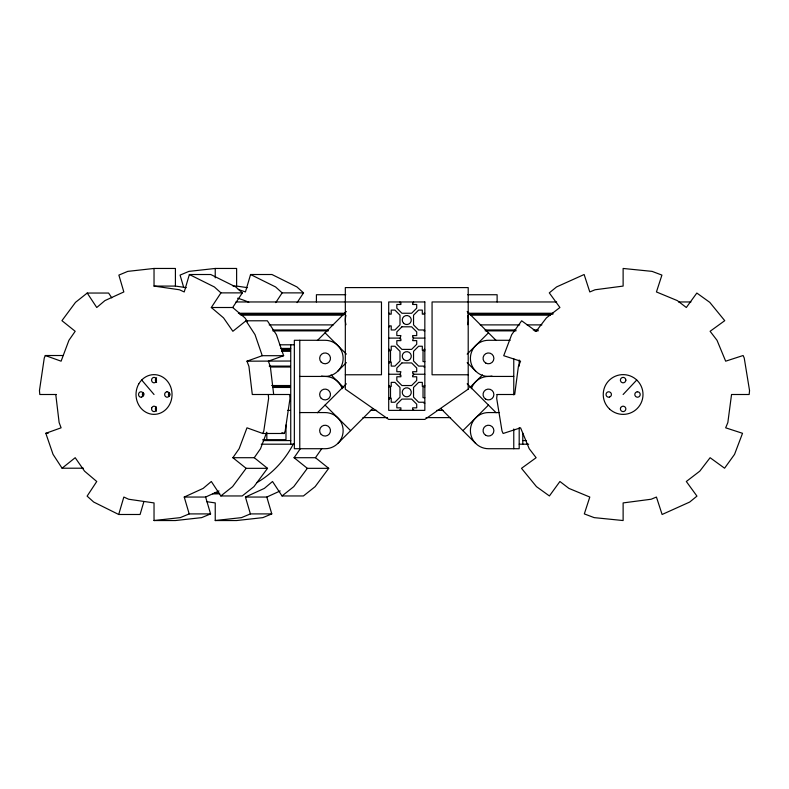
<?xml version="1.0" encoding="UTF-8"?>
<svg xmlns="http://www.w3.org/2000/svg" width="789" height="789" viewBox="0 0 789 789"><rect width="100%" height="100%" fill="white"/><g stroke="black" fill="none" stroke-linecap="round" stroke-linejoin="round"><path stroke-width="1.18" d="M55.772 394.5L59.126 422.559L61.098 427.816L45.811 433.299L53.041 454.356L62.084 468.212L75.192 457.709L84.551 471.161L96.751 481.497L87.115 496.123L93.694 502.051L118.705 514.487L123.834 497.05L128.607 499.23L154.033 502.918L154.033 520.543L175.414 520.543L201.678 517.623L210.584 513.905L205.613 497.05L184.232 497.05L189.192 513.905L210.584 513.905M242.331 292.877L220.95 292.877L211.314 307.503L232.696 307.503L242.331 292.877L235.763 286.949L210.752 274.513L189.37 274.513L184.232 291.95L179.468 289.77L154.033 286.082L154.033 268.457L175.414 268.457L175.414 286.082L186.312 287.66M143.854 501.696L140.087 514.487L118.705 514.487M297.108 302.631L303.528 292.877L296.96 286.949L271.949 274.513L250.567 274.513L245.438 291.95L238.248 289.425M266.702 432.214L260.518 448.714L254.255 457.709L232.873 457.709L239.136 448.714L246.977 427.816L262.776 433.486L284.158 433.486L285.184 430.972L290.007 398.386L289.652 394.5L252.293 394.5L248.949 366.441L246.977 361.184L262.254 355.701L283.636 355.701L276.406 334.644L267.372 320.788L245.99 320.788L232.873 331.291L223.514 317.839L211.314 307.503M63.11 355.514L45.289 355.514L44.263 358.028L39.45 390.614L39.805 394.5L56.433 394.5M262.776 433.486L263.802 430.972L268.615 398.386L268.27 394.5M275.726 302.631L282.146 292.877L303.528 292.877M245.438 497.05L266.82 497.05L271.781 513.905L250.399 513.905L245.438 497.05L264.364 488.391L272.521 481.497L282.038 495.956L303.43 495.956L315.156 486.645L328.717 468.331L307.335 468.331L294.08 457.709L300.333 448.714M294.08 457.709L315.462 457.709L321.715 448.714M220.841 495.956L242.223 495.956L253.95 486.645L267.52 468.331L246.138 468.331L232.568 486.645L220.841 495.956L211.314 481.497L203.167 488.391L184.232 497.05M307.335 468.331L293.774 486.645L282.038 495.956M623.123 394.5L636.733 380.022M317.405 340.473L346.361 311.507M337.85 371.136L346.361 362.615M317.405 412.755L346.361 383.789M337.85 443.418L372.773 408.495M467.177 354.103L488.47 332.81M469.731 387.685L482.503 374.903M462.916 430.636L488.47 405.082M111.782 297.867L108.606 293.044L87.224 293.044L75.497 302.355L61.936 320.669L75.192 331.291L68.939 340.286L61.098 361.184L45.289 355.514M205.613 497.05L218.977 490.936M266.82 497.05L280.184 490.936M189.192 513.905L180.287 517.623L154.033 520.543M250.399 513.905L241.493 517.623L215.239 520.543L215.239 502.918L206.757 501.686M271.781 513.905L262.875 517.623L236.621 520.543L215.239 520.543M283.636 355.701L268.359 361.184L270.331 366.441L273.675 394.5M154.033 268.457L127.779 271.377L118.873 275.095L123.834 291.95L104.907 300.609L96.751 307.503L87.224 293.044M247.519 287.66L236.621 286.082L236.621 268.457L215.239 268.457L188.975 271.377L180.07 275.095L183.709 287.452M154.033 286.082L175.414 286.082M233.051 286.082L236.621 286.082M345.819 294.731L316.419 294.731L316.419 301.96M467.719 294.731L497.119 294.731L497.119 301.96M235.921 301.96L381.472 301.96L381.472 374.775L345.326 374.775M556.669 301.96L432.066 301.96L432.066 374.775L468.202 374.775M678.639 301.96L690.957 301.96M238.386 313.253L345.572 313.253M388.701 313.253L389.598 313.253L389.598 314.15L391.226 314.15L391.226 310.087L394.914 310.087L399.993 315.166L399.993 324.89L394.914 329.97L391.226 329.97L391.226 325.896L389.598 325.896L389.598 326.804L388.701 326.804M424.837 313.253L423.94 313.253L423.94 314.15L422.312 314.15L422.312 310.087L418.624 310.087L413.544 315.166L413.544 324.89L418.624 329.97L423.94 329.97L423.94 330.867L424.837 330.867M467.956 313.253L552.971 313.253M239.619 314.15L344.349 314.15M469.189 314.15L552.971 314.15M240.852 315.166L343.116 315.166M470.422 315.166L550.505 315.166M269.187 324.89L333.254 324.89M480.284 324.89L519.704 324.89M527.101 324.89L541.885 324.89M272.886 329.97L328.332 329.97M485.205 329.97L516.006 329.97M533.256 329.97L538.187 329.97M272.886 330.867L328.332 330.867M485.205 330.867L516.006 330.867M534.488 330.867L538.187 330.867M388.701 338.096L399.993 338.096M413.544 338.096L424.837 338.096M510.148 340.286L488.47 340.286A18.068 18.068 0 0 0 470.491 360.129A18.068 18.068 0 0 0 492.001 376.087M279.681 344.803L294.346 344.803M280.904 348.422L290.737 348.422M281.515 349.389L290.135 349.389M388.701 349.389L389.598 349.389L389.598 350.296L391.226 350.296L391.226 346.233L394.914 346.233L399.993 351.312L399.993 361.027L394.914 366.106L391.226 366.106L391.226 362.043L389.598 362.043L389.598 362.94L388.701 362.94M424.837 349.389L423.94 349.389L423.94 350.296L422.312 350.296L422.312 346.233L418.624 346.233L413.544 351.312L413.544 361.027L418.624 366.106L423.94 366.106L423.94 367.013L424.837 367.013M281.515 350.296L290.135 350.296M388.701 350.75L390.506 350.75L390.506 361.589L388.701 361.589M424.837 350.75L423.032 350.75L423.032 361.589L424.837 361.589M281.515 351.312L290.135 351.312M246.977 361.184L290.135 361.027M269.187 366.106L290.135 366.106M270.42 367.013L290.135 367.013M388.701 374.242L399.993 374.242M413.544 374.242L424.837 374.242M299.771 376.432L325.068 376.432A18.068 18.068 0 0 1 342.179 388.701M513.767 376.432L488.47 376.432A18.068 18.068 0 0 0 471.358 388.701M271.653 385.535L290.135 385.535M388.701 385.535L389.598 385.535L389.598 386.432L391.226 386.432L391.226 382.369L394.914 382.369L399.993 387.448L399.993 397.163L394.914 402.242L391.226 402.242L391.226 398.179L389.598 398.179L389.598 399.086L388.701 399.086M424.837 385.535L423.94 385.535L423.94 386.432L422.312 386.432L422.312 382.369L418.624 382.369L413.544 387.448L413.544 397.163L418.624 402.242L423.94 402.242L423.94 403.149L424.837 403.149M272.886 386.432L290.135 386.432M388.701 386.886L390.506 386.886L390.506 397.725L388.701 397.725M424.837 386.886L423.032 386.886L423.032 397.725L424.837 397.725M272.886 387.448L290.135 387.448M287.669 410.379L290.135 410.379M370.317 410.379L376.649 410.379M436.889 410.379L443.211 410.379M299.771 412.568L325.068 412.568A18.068 18.068 0 0 1 343.136 430.636A18.068 18.068 0 0 1 325.068 448.714L294.346 448.714L294.346 340.286L325.068 340.286A18.068 18.068 0 0 1 343.047 360.129A18.068 18.068 0 0 1 321.537 376.087M499.309 412.568L488.47 412.568A18.068 18.068 0 0 0 470.402 430.636A18.068 18.068 0 0 0 488.47 448.714L519.192 448.714L519.192 427.766M362.97 417.608L387.478 417.608M426.06 417.608L450.568 417.608M45.811 433.299L48.188 433.299M262.757 439.67L285.983 439.67L285.983 425.024M263.23 440.578L290.737 440.578M522.801 440.578L526.49 440.578M261.248 444.197L294.346 444.197M519.192 444.197L528.699 444.197M62.084 468.212L83.466 468.212M281.9 432.678L284.158 433.486M250.567 274.513L275.578 286.949L282.146 292.877M189.37 274.513L214.371 286.949L220.95 292.877M315.462 457.709L328.717 468.331M254.255 457.709L267.52 468.331M232.873 457.709L246.138 468.331M232.696 307.503L244.896 317.839L247.578 321.685M467.177 311.507L496.133 340.473M467.177 362.615L475.688 371.136M467.177 383.789L496.133 412.755M440.765 408.495L475.688 443.418M325.068 332.81L346.361 354.103M331.035 374.903L343.807 387.685M325.068 405.082L350.622 430.636M141.695 380.022L154.033 394.5M245.99 320.788L255.025 334.644L262.254 355.701M522.801 433.21L522.801 444.197M519.192 360.001L519.192 366.165M513.767 358.768L513.767 394.855M513.767 428.999L513.767 448.714M413.544 301.96L413.544 302.858L412.637 302.858L412.637 304.485L416.71 304.485L416.71 308.174L411.631 313.253L401.907 313.253L396.828 308.174L396.828 304.485L400.891 304.485L400.891 302.858L399.993 302.858L399.993 301.96M413.544 410.379L413.544 409.471L412.637 409.471L412.637 407.844L416.71 407.844L416.71 404.165L411.631 399.086L401.907 399.086L396.828 404.165L396.828 407.844L400.891 407.844L400.891 409.471L399.993 409.471L399.993 410.379M299.771 340.286L299.771 448.714M290.737 344.803L290.737 444.197M266.83 432.895L266.83 439.67M215.239 268.457L215.239 277.856M467.591 315.353A18.068 18.068 0 0 1 467.591 324.703M156.626 382.478A2.712 2.456 -90 0 1 155.482 380.831L155.394 380.13A2.712 2.456 -90 0 1 156.626 377.783M142.977 396.275A2.712 2.456 -90 0 1 143.213 392.458M156.508 411.138A2.712 2.456 -90 0 1 155.403 408.722L155.522 408.031A2.712 2.456 -90 0 1 156.212 406.858M169.142 396.413A2.712 2.456 -90 0 1 169.142 392.587M143.943 395.023A2.712 2.456 -90 0 1 144.032 393.622M170.029 395.2A2.712 2.456 -90 0 1 170.029 393.8M345.947 324.703A18.068 18.068 0 0 1 345.947 315.353M237.617 298.232A99.384 90.074 90 0 1 248.782 302.266M293.498 443.704A99.384 90.074 90 0 1 256.967 482.572M219.746 493.756A99.384 90.074 90 0 1 212.645 493.845M219.372 493.322A99.384 90.074 -90 0 1 214.716 492.632M620.47 408.317L620.41 409.018A2.712 2.712 0 0 0 623.271 411.582A2.712 2.712 0 0 0 625.825 408.722L625.697 408.031A2.712 2.712 0 0 0 620.47 408.317M497.08 394.5L496.685 398.386L502.001 430.972L503.135 433.486L520.572 427.816L529.222 448.714L536.125 457.709L521.499 468.331L536.471 486.645L549.41 495.956L559.914 481.497L568.908 488.391L589.797 497.05L584.324 513.905L594.147 517.623L623.123 520.543L623.123 502.918L651.181 499.23L656.438 497.05L662.109 514.487L689.694 502.051L696.953 496.123L686.322 481.497L699.784 471.161L710.11 457.709L724.578 468.212L734.549 454.356L742.528 433.299L725.663 427.816L727.843 422.559L731.541 394.5L749.155 394.5L749.55 390.614L744.234 358.028L743.11 355.514L725.663 361.184L717.014 340.286L710.11 331.291L724.746 320.669L709.775 302.355L696.835 293.044L686.322 307.503L677.327 300.609L656.438 291.95L661.922 275.095L652.089 271.377L623.123 268.457L623.123 286.082L595.054 289.77L589.797 291.95L584.136 274.513L556.541 286.949L549.292 292.877L559.914 307.503L546.452 317.839L536.125 331.291L521.657 320.788L511.686 334.644L503.717 355.701L520.572 361.184L518.393 366.441L514.704 394.5L497.08 394.5M156.488 380.13L156.409 380.831A2.712 2.456 -90 0 1 151.666 380.831L151.577 380.13A2.712 2.456 -90 0 1 154.033 377.418A2.712 2.456 -90 0 1 156.488 380.13M625.835 380.13L625.736 380.831A2.712 2.712 0 0 1 620.499 380.831L620.41 380.13A2.712 2.712 0 0 1 623.123 377.418A2.712 2.712 0 0 1 625.835 380.13M151.705 408.031L151.587 408.722A2.712 2.456 -90 0 0 153.904 411.582A2.712 2.456 -90 0 0 156.488 409.018L156.439 408.317A2.712 2.456 -90 0 0 151.705 408.031M401.907 326.804L396.828 331.883L396.828 335.572L400.891 335.572L399.993 339.004L400.891 339.004L400.891 340.631L396.828 340.631L396.828 344.31L401.907 349.389L411.631 349.389L416.71 344.31L416.71 340.631L412.637 340.631L413.544 337.199L412.637 337.199L412.637 335.572L416.71 335.572L416.71 331.883L411.631 326.804L401.907 326.804M401.907 362.94L396.828 368.019L396.828 371.708L400.891 371.708L399.993 375.14L400.891 375.14L400.891 376.767L396.828 376.767L396.828 380.456L401.907 385.535L411.631 385.535L416.71 380.456L416.71 376.767L412.637 376.767L412.637 375.14L413.544 375.14L413.544 373.335L412.637 373.335L412.637 371.708L416.71 371.708L416.71 368.019L411.631 362.94L401.907 362.94M468.202 389.145L424.837 419.413L388.701 419.413L345.326 389.145L345.326 287.591L468.202 287.591L468.202 389.145M637.305 391.798L636.615 391.936A2.712 2.712 0 0 0 636.97 397.163L637.68 397.202A2.712 2.712 0 0 0 640.195 394.313A2.712 2.712 0 0 0 637.305 391.798M167.061 391.788L166.43 391.886A2.712 2.456 -90 0 0 166.43 397.114L167.061 397.212A2.712 2.456 -90 0 0 169.517 394.5A2.712 2.456 -90 0 0 167.061 391.788M609.453 397.114L608.743 397.212A2.712 2.712 0 0 1 606.041 394.5A2.712 2.712 0 0 1 608.743 391.788L609.453 391.886A2.712 2.712 0 0 1 609.453 397.114M141.478 397.163L140.837 397.202A2.712 2.456 -90 0 1 138.558 394.313A2.712 2.456 -90 0 1 141.182 391.798L141.803 391.936A2.712 2.456 -90 0 1 141.478 397.163M424.837 301.96L388.701 301.96L388.701 410.379L424.837 410.379L424.837 301.96M485.758 363.058A5.424 5.424 0 0 0 493.894 358.364A5.424 5.424 0 0 0 485.758 353.669A5.424 5.424 0 0 0 485.758 363.058M485.758 399.195A5.424 5.424 0 0 0 493.894 394.5A5.424 5.424 0 0 0 485.758 389.805A5.424 5.424 0 0 0 485.758 399.195M485.758 435.331A5.424 5.424 0 0 0 493.894 430.636A5.424 5.424 0 0 0 485.758 425.942A5.424 5.424 0 0 0 485.758 435.331M609.502 408.978A19.873 19.873 0 0 0 642.473 399.056A19.873 19.873 0 0 0 617.392 375.465A19.873 19.873 0 0 0 609.502 408.978M321.231 362.19A5.424 5.424 0 0 0 330.305 359.764A5.424 5.424 0 0 0 323.668 353.127A5.424 5.424 0 0 0 321.231 362.19M321.231 398.337A5.424 5.424 0 0 0 330.305 395.9A5.424 5.424 0 0 0 323.668 389.263A5.424 5.424 0 0 0 321.231 398.337M321.231 434.473A5.424 5.424 0 0 0 330.305 432.047A5.424 5.424 0 0 0 323.668 425.399A5.424 5.424 0 0 0 321.231 434.473M138.716 384.036A19.873 18.019 90 0 0 153.48 414.363A19.873 18.019 90 0 0 169.901 385.091A19.873 18.019 90 0 0 138.716 384.036M403.573 323.224A4.517 4.517 0 0 0 411.128 321.202A4.517 4.517 0 0 0 405.595 315.669A4.517 4.517 0 0 0 403.573 323.224M403.573 395.506A4.517 4.517 0 0 0 411.128 393.474A4.517 4.517 0 0 0 405.595 387.941A4.517 4.517 0 0 0 403.573 395.506M403.573 359.36A4.517 4.517 0 0 0 411.128 357.338A4.517 4.517 0 0 0 405.595 351.805A4.517 4.517 0 0 0 403.573 359.36"/></g></svg>
